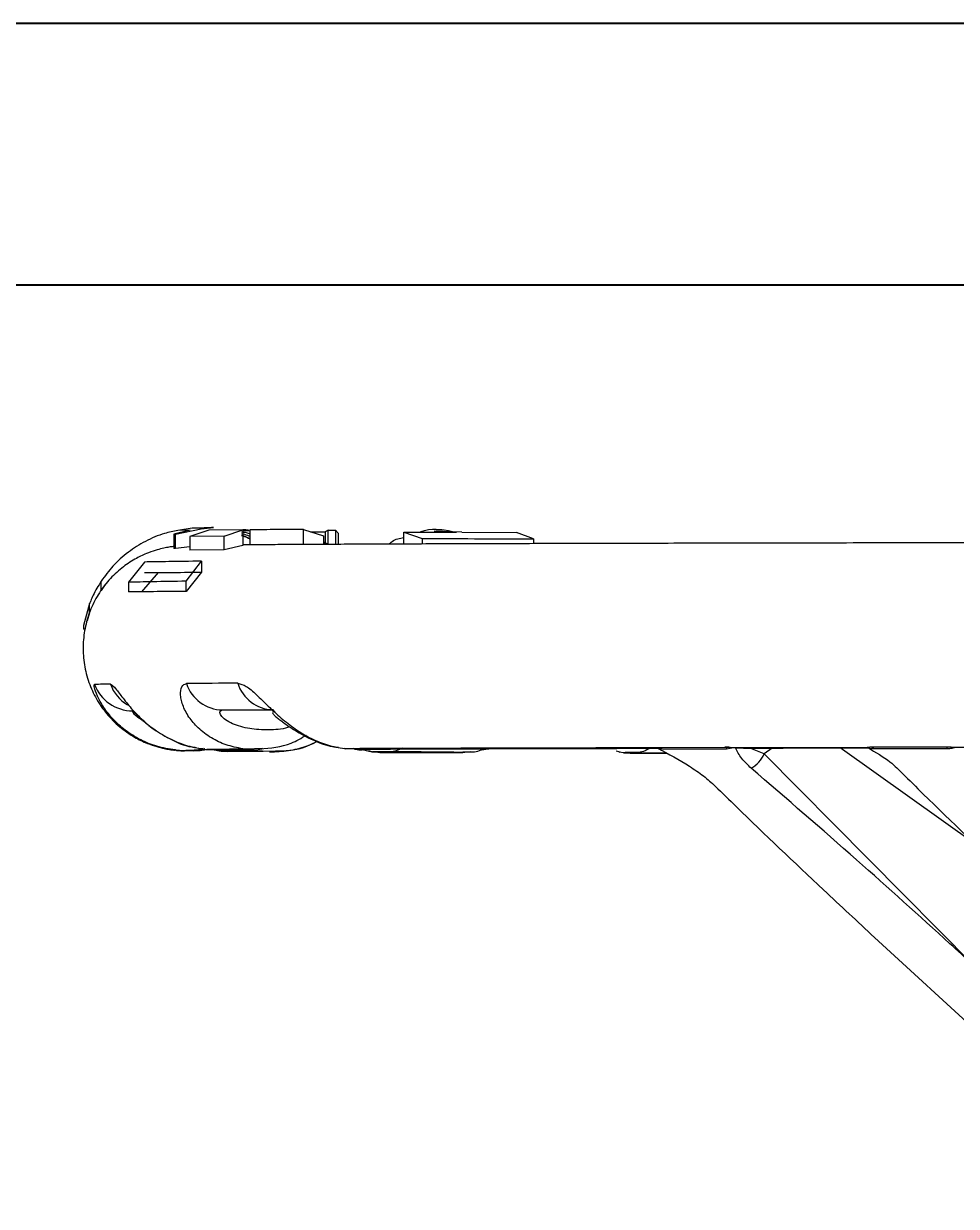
# Model space of a CAD drawing. Header units: millimetres. Extents: x 2251 to 4395, y 932 to 2449.
# Drawn here: x 3508.1 to 3599.2, y 2333.1 to 2448.5 of the extents above; entities that cross this region are included whole.
import ezdxf

# ---------------------------------------------------------------- set-up
doc = ezdxf.new("R2010")
doc.units = ezdxf.units.MM
doc.layers.add('AM_BOR', color=7, linetype='Continuous', lineweight=50)
doc.layers.add('粗实线', color=7, linetype='Continuous', lineweight=40)

# ---------------------------------------------------------------- blocks, each defined once
blk = doc.blocks.new('rA3')
at = {"layer": '粗实线'}
for p, q in [((753.384, 421.26), (333.384, 421.26)), ((748.384, 416.26), (358.384, 416.26))]:
    blk.add_line(p, q, dxfattribs=at)

msp = doc.modelspace()

# ---------------------------------------------------------------- linework, layer by layer
at = {"color": 7, "linetype": 'Continuous', "lineweight": 25}
for p, q in [((3524.4, 2399.071), (3522.809, 2398.704)), ((3522.987, 2398.708), (3525.49, 2399.202)), ((3524.591, 2399.268), (3523.199, 2399.044)), ((3524.4, 2399.071), (3523.199, 2399.044)), ((3526.224, 2399.079), (3524.362, 2398.463)), ((3525.752, 2399.293), (3524.591, 2399.268)), ((3525.49, 2399.202), (3526.677, 2399.345)), ((3525.775, 2399.295), (3525.752, 2399.293)), ((3526.501, 2399.342), (3525.775, 2399.295)), ((3529.562, 2399.111), (3526.224, 2399.079)), ((3526.677, 2399.345), (3526.501, 2399.342)), ((3527.717, 2398.5), (3529.562, 2399.111)), ((3529.562, 2399.111), (3529.562, 2397.577)), ((3530.105, 2399.063), (3529.582, 2399.107)), ((3529.602, 2399.141), (3529.766, 2399.123)), ((3530.248, 2399.117), (3530.248, 2397.65)), ((3535.488, 2399.153), (3537.421, 2398.52)), ((3535.488, 2397.682), (3535.488, 2399.153)), ((3537.882, 2399.097), (3537.598, 2398.931)), ((3537.882, 2399.097), (3538.608, 2399.094)), ((3537.882, 2397.694), (3537.882, 2399.097)), ((3538.908, 2398.768), (3538.608, 2399.094)), ((3538.608, 2399.094), (3538.608, 2397.697)), ((3550.954, 2398.876), (3548.228, 2398.997)), ((3548.986, 2399.121), (3548.449, 2399.122)), ((3522.987, 2398.708), (3522.809, 2398.704)), ((3522.809, 2398.704), (3522.809, 2397.299)), ((3522.987, 2397.302), (3522.987, 2398.708)), ((3527.717, 2398.5), (3524.362, 2398.463)), ((3524.362, 2398.463), (3524.362, 2397.12)), ((3527.717, 2397.148), (3527.717, 2398.5)), ((3530.248, 2398.265), (3529.884, 2398.404)), ((3536.151, 2398.936), (3537.598, 2398.931)), ((3537.421, 2398.52), (3537.421, 2397.692)), ((3537.421, 2397.956), (3537.809, 2397.747)), ((3537.598, 2398.931), (3537.598, 2397.86)), ((3538.908, 2397.699), (3538.908, 2398.768)), ((3545.278, 2398.901), (3547.071, 2398.278)), ((3545.278, 2398.901), (3550.414, 2398.878)), ((3545.278, 2397.725), (3545.278, 2398.901)), ((3547.071, 2398.278), (3547.071, 2397.731)), ((3550.954, 2398.876), (3556.283, 2398.855)), ((3557.945, 2398.225), (3556.283, 2398.855)), ((3557.945, 2398.225), (3557.945, 2397.765)), ((3522.987, 2397.302), (3522.809, 2397.299)), ((3524.362, 2397.464), (3522.987, 2397.302)), ((3527.717, 2397.148), (3524.362, 2397.12)), ((3529.562, 2397.577), (3527.717, 2397.148)), ((3537.809, 2397.747), (3537.421, 2397.74)), ((3519.93, 2395.974), (3518.383, 2393.999)), ((3523.999, 2394.099), (3525.497, 2396.054)), ((3525.497, 2396.054), (3525.497, 2394.981)), ((3519.672, 2393.079), (3521.327, 2394.948)), ((3525.497, 2394.981), (3523.999, 2393.1)), ((3515.718, 2393.202), (3515.718, 2394.108)), ((3518.383, 2393.999), (3518.383, 2393.054)), ((3523.999, 2393.1), (3523.999, 2394.099)), ((3514.571, 2391.914), (3513.976, 2389.767)), ((3514.571, 2391.02), (3514.354, 2390.239)), ((3514.582, 2391.936), (3514.571, 2391.914)), ((3514.571, 2391.02), (3514.571, 2391.914)), ((3514.582, 2391.044), (3514.571, 2391.02)), ((3514.582, 2391.044), (3514.582, 2391.936)), ((3513.976, 2389.767), (3513.976, 2389.416)), ((3514.126, 2389.416), (3513.976, 2389.416)), ((3527.564, 2381.535), (3532.474, 2381.562)), ((3527.564, 2381.535), (3532.593, 2381.532)), ((3522.977, 2377.604), (3522.89, 2377.608)), ((3522.897, 2377.616), (3522.932, 2377.625)), ((3522.932, 2377.625), (3522.978, 2377.651)), ((3523.022, 2377.616), (3522.978, 2377.651)), ((3523.022, 2377.616), (3522.978, 2377.604)), ((3523.289, 2377.583), (3523.262, 2377.615)), ((3523.969, 2377.608), (3525.882, 2377.678)), ((3525.21, 2377.697), (3525.691, 2377.802)), ((3527.107, 2377.536), (3526.406, 2377.68)), ((3527.194, 2377.527), (3527.031, 2377.561)), ((3527.107, 2377.536), (3527.031, 2377.561)), ((3527.151, 2377.536), (3527.107, 2377.536)), ((3527.723, 2377.547), (3527.194, 2377.527)), ((3527.72, 2377.528), (3528.098, 2377.476)), ((3529.868, 2377.629), (3527.723, 2377.547)), ((3529.774, 2377.711), (3529.951, 2377.74)), ((3531.457, 2377.767), (3529.868, 2377.701)), ((3529.868, 2377.701), (3529.951, 2377.74)), ((3530.848, 2377.654), (3531.2, 2377.719)), ((3531.545, 2377.494), (3532.747, 2377.542)), ((3532.146, 2377.446), (3532.442, 2377.444)), ((3539.297, 2377.79), (3539.493, 2377.761)), ((3539.594, 2377.75), (3539.513, 2377.761)), ((3539.594, 2377.75), (3539.813, 2377.76)), ((3541.768, 2377.504), (3541.192, 2377.63)), ((3541.608, 2377.574), (3541.945, 2377.528)), ((3542.102, 2377.44), (3541.816, 2377.477)), ((3542.016, 2377.45), (3541.816, 2377.477)), ((3541.945, 2377.528), (3542.003, 2377.52)), ((3542.003, 2377.52), (3542.953, 2377.392)), ((3550.234, 2377.409), (3551.033, 2377.449)), ((3550.976, 2377.364), (3551.789, 2377.487)), ((3551.033, 2377.449), (3551.217, 2377.459)), ((3552.874, 2377.653), (3553.527, 2377.752)), ((3566.413, 2377.427), (3566.02, 2377.526)), ((3566.717, 2377.361), (3566.305, 2377.403)), ((3566.407, 2377.394), (3566.305, 2377.403)), ((3566.879, 2377.372), (3566.717, 2377.361)), ((3566.717, 2377.361), (3570.888, 2377.352)), ((3567.296, 2377.371), (3566.879, 2377.372)), ((3567.002, 2377.379), (3567.404, 2377.319)), ((3570.284, 2377.884), (3576.747, 2377.897)), ((3570.284, 2377.884), (3570.539, 2377.747)), ((3570.539, 2377.747), (3576.782, 2377.754)), ((3577.036, 2377.896), (3576.633, 2377.895)), ((3576.747, 2377.897), (3576.782, 2377.754)), ((3576.782, 2377.754), (3577.525, 2377.857)), ((3580.465, 2377.235), (3578.999, 2377.848)), ((3581.247, 2377.817), (3580.465, 2377.235)), ((3600.857, 2356.674), (3580.465, 2377.235)), ((3601.276, 2368.295), (3587.89, 2377.828)), ((3590.554, 2377.863), (3590.637, 2377.857)), ((3590.923, 2377.921), (3598.308, 2377.932)), ((3590.923, 2377.921), (3591.205, 2377.765)), ((3591.205, 2377.765), (3598.301, 2377.769)), ((3598.308, 2377.932), (3598.301, 2377.769)), ((3591.248, 2359.336), (3619.827, 2333.079))]:
    msp.add_line(p, q, dxfattribs=at)
for centre, radius, start, end in [((3517.939, 2271.597), 112.461, 90.67829, 91.46899), ((3518.788, 2385.435), 3.99, 200.7466, 269.94723), ((3520.341, 2385.45), 3.987, 200.53714, 238.92466), ((3547.685, -1516.24), 3900.426, 90.273673, 90.347423), ((3527.63, 2385.331), 3.796, 198.69099, 269.01094), ((3532.575, 2385.252), 3.692, 197.51104, 268.43264), ((3539.627, 3784.557), 1407.053, 269.518479, 269.594895), ((3577.727, 2378.435), 2.99, 299.82941, 336.32535)]:
    msp.add_arc(centre, radius, start, end, dxfattribs=at)
for points, knots in [([(3523.196, 2399.045), (3522.765, 2398.962), (3521.666, 2398.753), (3520.025, 2398.041), (3518.319, 2396.969), (3516.851, 2395.659), (3516.083, 2394.608), (3515.718, 2394.108)], [0, 0, 0, 0, 0.1436466, 0.3657796, 0.5794741, 0.7996194, 1, 1, 1, 1]), ([(3530.248, 2398.986), (3530.247, 2398.986), (3530.028, 2399.052), (3529.794, 2399.032), (3529.562, 2399.013)], [0, 0, 0, 0, 0.0059339, 1, 1, 1, 1]), ([(3529.574, 2399.134), (3529.727, 2399.138), (3529.914, 2399.143), (3530.093, 2399.092), (3530.124, 2399.083)], [0, 0, 0, 0, 0.8253899, 1, 1, 1, 1]), ([(3535.488, 2399.153), (3534.444, 2399.148), (3532.35, 2399.136), (3530.95, 2399.123), (3530.248, 2399.117)], [0, 0, 0, 0, 0.4988559, 1, 1, 1, 1]), ([(3546.837, 2398.894), (3546.991, 2398.951), (3548.142, 2399.369), (3549.36, 2399.106), (3550.414, 2398.878)], [0, 0, 0, 0, 0.1344178, 1, 1, 1, 1]), ([(3529.433, 2398.927), (3529.588, 2398.912), (3529.91, 2398.881), (3530.133, 2398.771), (3530.248, 2398.714)], [0, 0, 0, 0, 0.4794776, 1, 1, 1, 1]), ([(3529.433, 2398.736), (3529.525, 2398.718), (3529.841, 2398.657), (3530.079, 2398.555), (3530.248, 2398.483)], [0, 0, 0, 0, 0.2892723, 1, 1, 1, 1]), ([(3529.433, 2398.577), (3529.506, 2398.558), (3529.791, 2398.481), (3530.053, 2398.339), (3530.248, 2398.232)], [0, 0, 0, 0, 0.2547132, 1, 1, 1, 1]), ([(3530.248, 2398.19), (3530.086, 2398.285), (3529.867, 2398.414), (3529.624, 2398.482), (3529.562, 2398.499)], [0, 0, 0, 0, 0.7422142, 1, 1, 1, 1]), ([(3684.292, 2397.896), (3681.894, 2397.896), (3678.513, 2397.896), (3673.51, 2397.896), (3669.218, 2397.895), (3664.114, 2397.894), (3658.772, 2397.892), (3653.206, 2397.89), (3647.504, 2397.887), (3641.719, 2397.884), (3635.894, 2397.881), (3630.064, 2397.876), (3624.257, 2397.872), (3618.497, 2397.867), (3612.806, 2397.861), (3607.202, 2397.855), (3601.702, 2397.848), (3596.32, 2397.841), (3591.071, 2397.833), (3585.967, 2397.825), (3581.019, 2397.816), (3576.239, 2397.807), (3571.637, 2397.798), (3567.22, 2397.788), (3562.998, 2397.778), (3558.978, 2397.768), (3555.166, 2397.758), (3551.569, 2397.747), (3548.191, 2397.736), (3545.036, 2397.724), (3542.108, 2397.713), (3539.409, 2397.701), (3536.94, 2397.69), (3534.701, 2397.678), (3532.695, 2397.666), (3530.971, 2397.655), (3530.007, 2397.648), (3529.562, 2397.644)], [0, 0, 0, 0, 0.0344071, 0.0485109, 0.0718894, 0.0961605, 0.1221805, 0.149305, 0.1772714, 0.2058697, 0.2349502, 0.2644009, 0.2941371, 0.3240924, 0.3542143, 0.3844599, 0.4147936, 0.445185, 0.4756078, 0.5060385, 0.5364555, 0.5668389, 0.5971695, 0.6274283, 0.6575964, 0.6876542, 0.7175815, 0.7473561, 0.7769545, 0.8063502, 0.8355137, 0.8644114, 0.8930048, 0.921249, 0.9490912, 0.9764687, 1, 1, 1, 1]), ([(3543.808, 2397.719), (3543.911, 2397.812), (3544.333, 2398.193), (3544.871, 2398.294), (3545.278, 2398.37)], [0, 0, 0, 0, 0.2430477, 1, 1, 1, 1]), ([(3547.071, 2398.278), (3548.728, 2398.269), (3552.05, 2398.252), (3555.977, 2398.234), (3557.945, 2398.225)], [0, 0, 0, 0, 0.498853, 1, 1, 1, 1]), ([(3522.809, 2397.491), (3522.757, 2397.485), (3522.619, 2397.47), (3522.241, 2397.414), (3521.673, 2397.301), (3520.951, 2397.108), (3520.038, 2396.781), (3518.913, 2396.234), (3517.656, 2395.386), (3516.427, 2394.224), (3515.377, 2392.808), (3514.584, 2391.213), (3514.084, 2389.499), (3513.895, 2387.723), (3514.024, 2385.941), (3514.467, 2384.21), (3515.208, 2382.584), (3516.226, 2381.116), (3517.486, 2379.853), (3518.851, 2378.9), (3520.109, 2378.293), (3521.106, 2377.952), (3521.866, 2377.764), (3522.439, 2377.662), (3522.762, 2377.62), (3522.866, 2377.61), (3522.89, 2377.608)], [0, 0, 0, 0, 0.0148867, 0.0392673, 0.0620584, 0.0873333, 0.1182037, 0.1585511, 0.2087423, 0.2639748, 0.320539, 0.3773811, 0.4342854, 0.491206, 0.5481328, 0.6050646, 0.6620035, 0.7189518, 0.7759064, 0.832816, 0.878701, 0.9113007, 0.9380514, 0.963413, 0.9915051, 1, 1, 1, 1]), ([(3525.497, 2396.054), (3524.379, 2396.04), (3522.158, 2396.012), (3520.669, 2395.987), (3519.93, 2395.974)], [0, 0, 0, 0, 0.5034187, 1, 1, 1, 1]), ([(3519.93, 2394.935), (3520.675, 2394.943), (3522.165, 2394.958), (3524.386, 2394.973), (3525.497, 2394.981)], [0, 0, 0, 0, 0.4999998, 1, 1, 1, 1]), ([(3515.718, 2394.108), (3515.572, 2393.878), (3515.285, 2393.424), (3514.946, 2392.769), (3514.73, 2392.29), (3514.63, 2392.049), (3514.592, 2391.956), (3514.585, 2391.943), (3514.582, 2391.936)], [0, 0, 0, 0, 0.2914797, 0.5750699, 0.8079281, 0.8967748, 0.9490808, 1, 1, 1, 1]), ([(3516.291, 2393.953), (3516.288, 2393.95), (3516.048, 2393.748), (3515.882, 2393.473), (3515.718, 2393.202)], [0, 0, 0, 0, 0.0135543, 1, 1, 1, 1]), ([(3523.999, 2394.099), (3522.87, 2394.081), (3520.631, 2394.046), (3519.128, 2394.015), (3518.383, 2393.999)], [0, 0, 0, 0, 0.5039201, 1, 1, 1, 1]), ([(3523.999, 2393.1), (3522.879, 2393.093), (3520.638, 2393.077), (3519.135, 2393.062), (3518.383, 2393.054)], [0, 0, 0, 0, 0.5000002, 1, 1, 1, 1]), ([(3522.932, 2377.625), (3522.33, 2377.725), (3521.16, 2377.918), (3519.506, 2378.601), (3518.288, 2379.363), (3517.439, 2380.071), (3516.878, 2380.624), (3516.385, 2381.199), (3515.956, 2381.794), (3515.61, 2382.366), (3515.257, 2383.073), (3514.999, 2383.826), (3515.037, 2383.957), (3515.056, 2384.022)], [0, 0, 0, 0, 0.1284973, 0.2497639, 0.3799902, 0.4410033, 0.4995684, 0.5633982, 0.624473, 0.6884765, 0.7497189, 0.8750081, 1, 1, 1, 1]), ([(3516.608, 2384.051), (3516.724, 2383.988), (3516.956, 2383.863), (3517.609, 2382.969), (3518.34, 2382.037), (3519.05, 2381.25), (3519.822, 2380.486), (3520.714, 2379.755), (3521.705, 2379.109), (3522.759, 2378.54), (3524.171, 2377.97), (3525.341, 2377.779), (3525.942, 2377.68)], [0, 0, 0, 0, 0.12453307, 0.24972036, 0.37466042, 0.43581286, 0.49973693, 0.61930852, 0.68312671, 0.74990605, 0.87133509, 1, 1, 1, 1]), ([(3529.774, 2377.711), (3529.207, 2377.81), (3528.104, 2378), (3526.593, 2378.682), (3525.52, 2379.444), (3524.812, 2380.154), (3524.365, 2380.707), (3524.001, 2381.283), (3523.72, 2381.879), (3523.537, 2382.453), (3523.426, 2383.162), (3523.514, 2383.919), (3523.861, 2384.049), (3524.034, 2384.114)], [0, 0, 0, 0, 0.1284725, 0.2497517, 0.3799936, 0.4410084, 0.4995707, 0.5633997, 0.6244689, 0.6884772, 0.7497185, 0.8750106, 1, 1, 1, 1]), ([(3529.054, 2384.142), (3529.319, 2384.079), (3529.848, 2383.953), (3530.861, 2383.053), (3531.805, 2382.117), (3532.636, 2381.327), (3533.495, 2380.561), (3534.432, 2379.828), (3535.432, 2379.182), (3536.474, 2378.614), (3537.836, 2378.046), (3538.93, 2377.858), (3539.493, 2377.761)], [0, 0, 0, 0, 0.1245352, 0.24971233, 0.37466833, 0.43581207, 0.49973476, 0.6193036, 0.68313056, 0.74992474, 0.87137284, 1, 1, 1, 1]), ([(3518.725, 2381.622), (3518.716, 2381.619), (3518.682, 2381.611), (3518.809, 2381.458), (3519.088, 2381.157), (3519.702, 2380.564), (3520.738, 2379.68), (3522.434, 2378.664), (3523.916, 2377.987), (3524.827, 2377.893), (3524.963, 2377.879)], [0, 0, 0, 0, 0.023323, 0.0856596, 0.1580207, 0.2430344, 0.4417407, 0.6789866, 0.9522608, 1, 1, 1, 1]), ([(3519.982, 2380.4), (3519.853, 2380.461), (3519.469, 2380.645), (3519.023, 2381.014), (3518.743, 2381.371), (3518.77, 2381.42), (3518.784, 2381.445)], [0, 0, 0, 0, 0.1407072, 0.4184993, 0.7090977, 1, 1, 1, 1]), ([(3534.136, 2379.869), (3533.996, 2379.829), (3533.228, 2379.606), (3531.812, 2379.56), (3529.976, 2379.694), (3528.545, 2380.127), (3527.681, 2380.659), (3527.304, 2381.102), (3527.27, 2381.462), (3527.466, 2381.511), (3527.564, 2381.535)], [0, 0, 0, 0, 0.0426739, 0.2343151, 0.4259587, 0.6169991, 0.7170695, 0.8085352, 0.9042176, 1, 1, 1, 1]), ([(3532.689, 2381.403), (3532.644, 2381.39), (3532.491, 2381.346), (3532.424, 2381.272), (3532.528, 2381.1), (3532.802, 2380.856), (3533.142, 2380.584), (3533.606, 2380.236), (3534.696, 2379.461), (3536.277, 2378.599), (3537.891, 2377.982), (3538.692, 2377.908), (3538.887, 2377.89)], [0, 0, 0, 0, 0.0349153, 0.1182998, 0.1932785, 0.2622653, 0.3240599, 0.3768786, 0.4681528, 0.7421421, 0.9372986, 1, 1, 1, 1]), ([(3531.2, 2377.719), (3532.258, 2377.814), (3533.886, 2377.959), (3535.272, 2378.795), (3535.758, 2379.088)], [0, 0, 0, 0, 0.64930935, 1, 1, 1, 1]), ([(3532.415, 2377.444), (3533.026, 2377.477), (3534.221, 2377.541), (3535.692, 2377.939), (3536.5, 2378.326), (3536.776, 2378.459)], [0, 0, 0, 0, 0.4074999, 0.7971073, 1, 1, 1, 1]), ([(3532.747, 2377.542), (3533.211, 2377.544), (3534.539, 2377.552), (3535.949, 2377.959), (3536.739, 2378.456), (3536.755, 2378.466)], [0, 0, 0, 0, 0.3456559, 0.9874843, 1, 1, 1, 1]), ([(3522.994, 2377.598), (3523.054, 2377.591), (3523.32, 2377.564), (3523.557, 2377.555), (3523.73, 2377.548), (3523.836, 2377.543)], [0, 0, 0, 0, 0.102874, 0.44986243, 1, 1, 1, 1]), ([(3525.838, 2377.741), (3525.815, 2377.733), (3524.923, 2377.442), (3523.959, 2377.53), (3523.022, 2377.616)], [0, 0, 0, 0, 0.0262577, 1, 1, 1, 1]), ([(3524.386, 2377.56), (3524.83, 2377.551), (3525.337, 2377.54), (3525.822, 2377.663), (3525.882, 2377.678)], [0, 0, 0, 0, 0.8752223, 1, 1, 1, 1]), ([(3525.718, 2377.716), (3525.698, 2377.712), (3525.479, 2377.667), (3525.189, 2377.636), (3524.853, 2377.597), (3524.76, 2377.592), (3524.707, 2377.588)], [0, 0, 0, 0, 0.0243784, 0.2655272, 0.5754897, 1, 1, 1, 1]), ([(3525.942, 2377.68), (3526.486, 2377.685), (3527.576, 2377.696), (3529.04, 2377.706), (3529.774, 2377.711)], [0, 0, 0, 0, 0.4993996, 1, 1, 1, 1]), ([(3529.868, 2377.701), (3529.137, 2377.696), (3527.672, 2377.686), (3526.583, 2377.675), (3526.037, 2377.67)], [0, 0, 0, 0, 0.4993996, 1, 1, 1, 1]), ([(3527.129, 2377.622), (3527.414, 2377.625), (3528.086, 2377.632), (3529.328, 2377.642), (3530.384, 2377.65), (3530.881, 2377.654)], [0, 0, 0, 0, 0.2805546, 0.6611713, 1, 1, 1, 1]), ([(3527.194, 2377.527), (3527.826, 2377.521), (3529.09, 2377.51), (3530.726, 2377.499), (3531.545, 2377.494)], [0, 0, 0, 0, 0.499399, 1, 1, 1, 1]), ([(3531.461, 2377.503), (3530.641, 2377.509), (3529.112, 2377.519), (3527.929, 2377.529), (3527.38, 2377.534)], [0, 0, 0, 0, 0.53618073, 1, 1, 1, 1]), ([(3539.493, 2377.761), (3541.023, 2377.767), (3544.089, 2377.779), (3549.043, 2377.794), (3554.037, 2377.808), (3559.02, 2377.821), (3564.318, 2377.833), (3568.12, 2377.84), (3570.021, 2377.844)], [0, 0, 0, 0, 0.1901055, 0.3809491, 0.5349186, 0.6888882, 0.8444441, 1, 1, 1, 1]), ([(3570.053, 2377.831), (3567.737, 2377.827), (3563.097, 2377.818), (3557.138, 2377.804), (3551.948, 2377.791), (3547.479, 2377.778), (3543.314, 2377.764), (3540.834, 2377.755), (3539.594, 2377.75)], [0, 0, 0, 0, 0.1905993, 0.3819402, 0.5356681, 0.689396, 0.844698, 1, 1, 1, 1]), ([(3540.367, 2377.791), (3540.438, 2377.762), (3540.706, 2377.656), (3540.986, 2377.641), (3541.192, 2377.63)], [0, 0, 0, 0, 0.26625625, 1, 1, 1, 1]), ([(3540.473, 2377.706), (3540.502, 2377.706), (3541.454, 2377.71), (3543.553, 2377.719), (3546.791, 2377.731), (3550.299, 2377.743), (3554.038, 2377.754), (3558.006, 2377.766), (3562.203, 2377.776), (3566.231, 2377.786), (3568.948, 2377.792), (3570.117, 2377.795)], [0, 0, 0, 0, 0.003964, 0.1311845, 0.2589432, 0.3871182, 0.5156196, 0.6443792, 0.7733439, 0.9024716, 1, 1, 1, 1]), ([(3545.182, 2377.813), (3544.963, 2377.716), (3544.042, 2377.309), (3542.941, 2377.383), (3542.102, 2377.44)], [0, 0, 0, 0, 0.2374131, 1, 1, 1, 1]), ([(3542.102, 2377.44), (3543.373, 2377.435), (3545.918, 2377.424), (3548.794, 2377.414), (3550.234, 2377.409)], [0, 0, 0, 0, 0.4993995, 1, 1, 1, 1]), ([(3550.153, 2377.42), (3548.715, 2377.424), (3545.937, 2377.434), (3543.479, 2377.444), (3542.294, 2377.449)], [0, 0, 0, 0, 0.5178805, 1, 1, 1, 1]), ([(3542.93, 2377.392), (3542.935, 2377.392), (3543.938, 2377.388), (3546.168, 2377.38), (3548.859, 2377.37), (3550.569, 2377.365), (3551.035, 2377.364)], [0, 0, 0, 0, 0.0022858, 0.4215553, 0.8421077, 1, 1, 1, 1]), ([(3551.217, 2377.459), (3551.648, 2377.433), (3552.283, 2377.396), (3552.936, 2377.665), (3553.144, 2377.751)], [0, 0, 0, 0, 0.6801758, 1, 1, 1, 1]), ([(3569.297, 2377.793), (3569.104, 2377.677), (3568.505, 2377.316), (3567.729, 2377.361), (3567.202, 2377.392)], [0, 0, 0, 0, 0.3216108, 1, 1, 1, 1]), ([(3567.391, 2377.32), (3568.38, 2377.317), (3569.54, 2377.315), (3570.775, 2377.312), (3570.958, 2377.312)], [0, 0, 0, 0, 0.8524702, 1, 1, 1, 1]), ([(3570.021, 2377.844), (3570.018, 2377.852), (3570.01, 2377.867), (3570.12, 2377.882), (3570.235, 2377.883), (3570.284, 2377.884)], [0, 0, 0, 0, 0.36415878, 0.730056, 1, 1, 1, 1]), ([(3570.021, 2377.844), (3570.092, 2377.816), (3570.237, 2377.759), (3570.437, 2377.751), (3570.539, 2377.748)], [0, 0, 0, 0, 0.4905779, 1, 1, 1, 1]), ([(3570.053, 2377.831), (3571.129, 2377.243), (3572.745, 2376.358), (3574.605, 2375.079), (3575.327, 2374.431), (3575.694, 2374.102)], [0, 0, 0, 0, 0.49488154, 0.74351817, 1, 1, 1, 1]), ([(3576.747, 2377.897), (3576.827, 2377.896), (3576.988, 2377.895), (3577.27, 2377.877), (3577.447, 2377.863), (3577.525, 2377.857)], [0, 0, 0, 0, 0.3587973, 0.7200357, 1, 1, 1, 1]), ([(3577.525, 2377.857), (3579.624, 2377.861), (3583.829, 2377.867), (3588.3, 2377.873), (3590.539, 2377.876)], [0, 0, 0, 0, 0.4993351, 1, 1, 1, 1]), ([(3577.686, 2377.845), (3579.766, 2377.848), (3583.925, 2377.855), (3588.344, 2377.86), (3590.554, 2377.863)], [0, 0, 0, 0, 0.5000042, 1, 1, 1, 1]), ([(3579.214, 2375.841), (3578.879, 2376.164), (3578.152, 2376.861), (3577.849, 2377.501), (3577.686, 2377.845)], [0, 0, 0, 0, 0.461832, 1, 1, 1, 1]), ([(3578.438, 2377.811), (3579.307, 2377.813), (3581.835, 2377.818), (3585.92, 2377.825), (3589.209, 2377.83), (3590.706, 2377.832)], [0, 0, 0, 0, 0.2220878, 0.6459102, 1, 1, 1, 1]), ([(3590.539, 2377.876), (3590.545, 2377.884), (3590.559, 2377.901), (3590.704, 2377.918), (3590.853, 2377.92), (3590.923, 2377.921)], [0, 0, 0, 0, 0.3445815, 0.6913843, 1, 1, 1, 1]), ([(3590.539, 2377.876), (3590.707, 2377.827), (3590.909, 2377.768), (3591.163, 2377.765), (3591.205, 2377.765)], [0, 0, 0, 0, 0.8320754, 1, 1, 1, 1]), ([(3590.554, 2377.863), (3591.349, 2377.408), (3592.463, 2376.77), (3593.222, 2376.079), (3593.439, 2375.881)], [0, 0, 0, 0, 0.7138885, 1, 1, 1, 1]), ([(3598.301, 2377.769), (3598.436, 2377.773), (3598.712, 2377.782), (3599.013, 2377.851), (3599.167, 2377.887)], [0, 0, 0, 0, 0.4892665, 1, 1, 1, 1]), ([(3598.308, 2377.932), (3598.401, 2377.931), (3598.586, 2377.929), (3598.897, 2377.909), (3599.081, 2377.894), (3599.167, 2377.887)], [0, 0, 0, 0, 0.3456454, 0.6937449, 1, 1, 1, 1]), ([(3599.167, 2377.887), (3602.034, 2377.89), (3607.781, 2377.896), (3616.201, 2377.903), (3624.226, 2377.909), (3631.83, 2377.913), (3639.584, 2377.917), (3644.864, 2377.919), (3647.504, 2377.92)], [0, 0, 0, 0, 0.1905194, 0.3817787, 0.5355474, 0.689316, 0.844658, 1, 1, 1, 1]), ([(3600.857, 2356.674), (3600.109, 2357.355), (3596.368, 2360.761), (3589.29, 2367.149), (3582.671, 2372.86), (3579.214, 2375.841)], [0, 0, 0, 0, 0.1067041, 0.5335339, 1, 1, 1, 1]), ([(3593.439, 2375.881), (3594.123, 2375.199), (3597.546, 2371.789), (3604.169, 2365.479), (3610.255, 2359.859), (3613.39, 2356.964)], [0, 0, 0, 0, 0.1080865, 0.5404726, 1, 1, 1, 1]), ([(3575.694, 2374.102), (3576.382, 2373.426), (3579.825, 2370.049), (3585.016, 2365.125), (3589.589, 2360.877), (3591.248, 2359.336)], [0, 0, 0, 0, 0.13741365, 0.68710792, 1, 1, 1, 1])]:
    msp.add_open_spline(points, degree=3, knots=knots, dxfattribs=at)

# ---------------------------------------------------------------- block references
at = {"layer": 'AM_BOR', "xscale": 5.104687500000001, "yscale": 5.104687500000001, "zscale": 5.104687500000001}
msp.add_blockref('rA3', (548.911, 298.125), dxfattribs=at)

doc.saveas('drawing.dxf')
